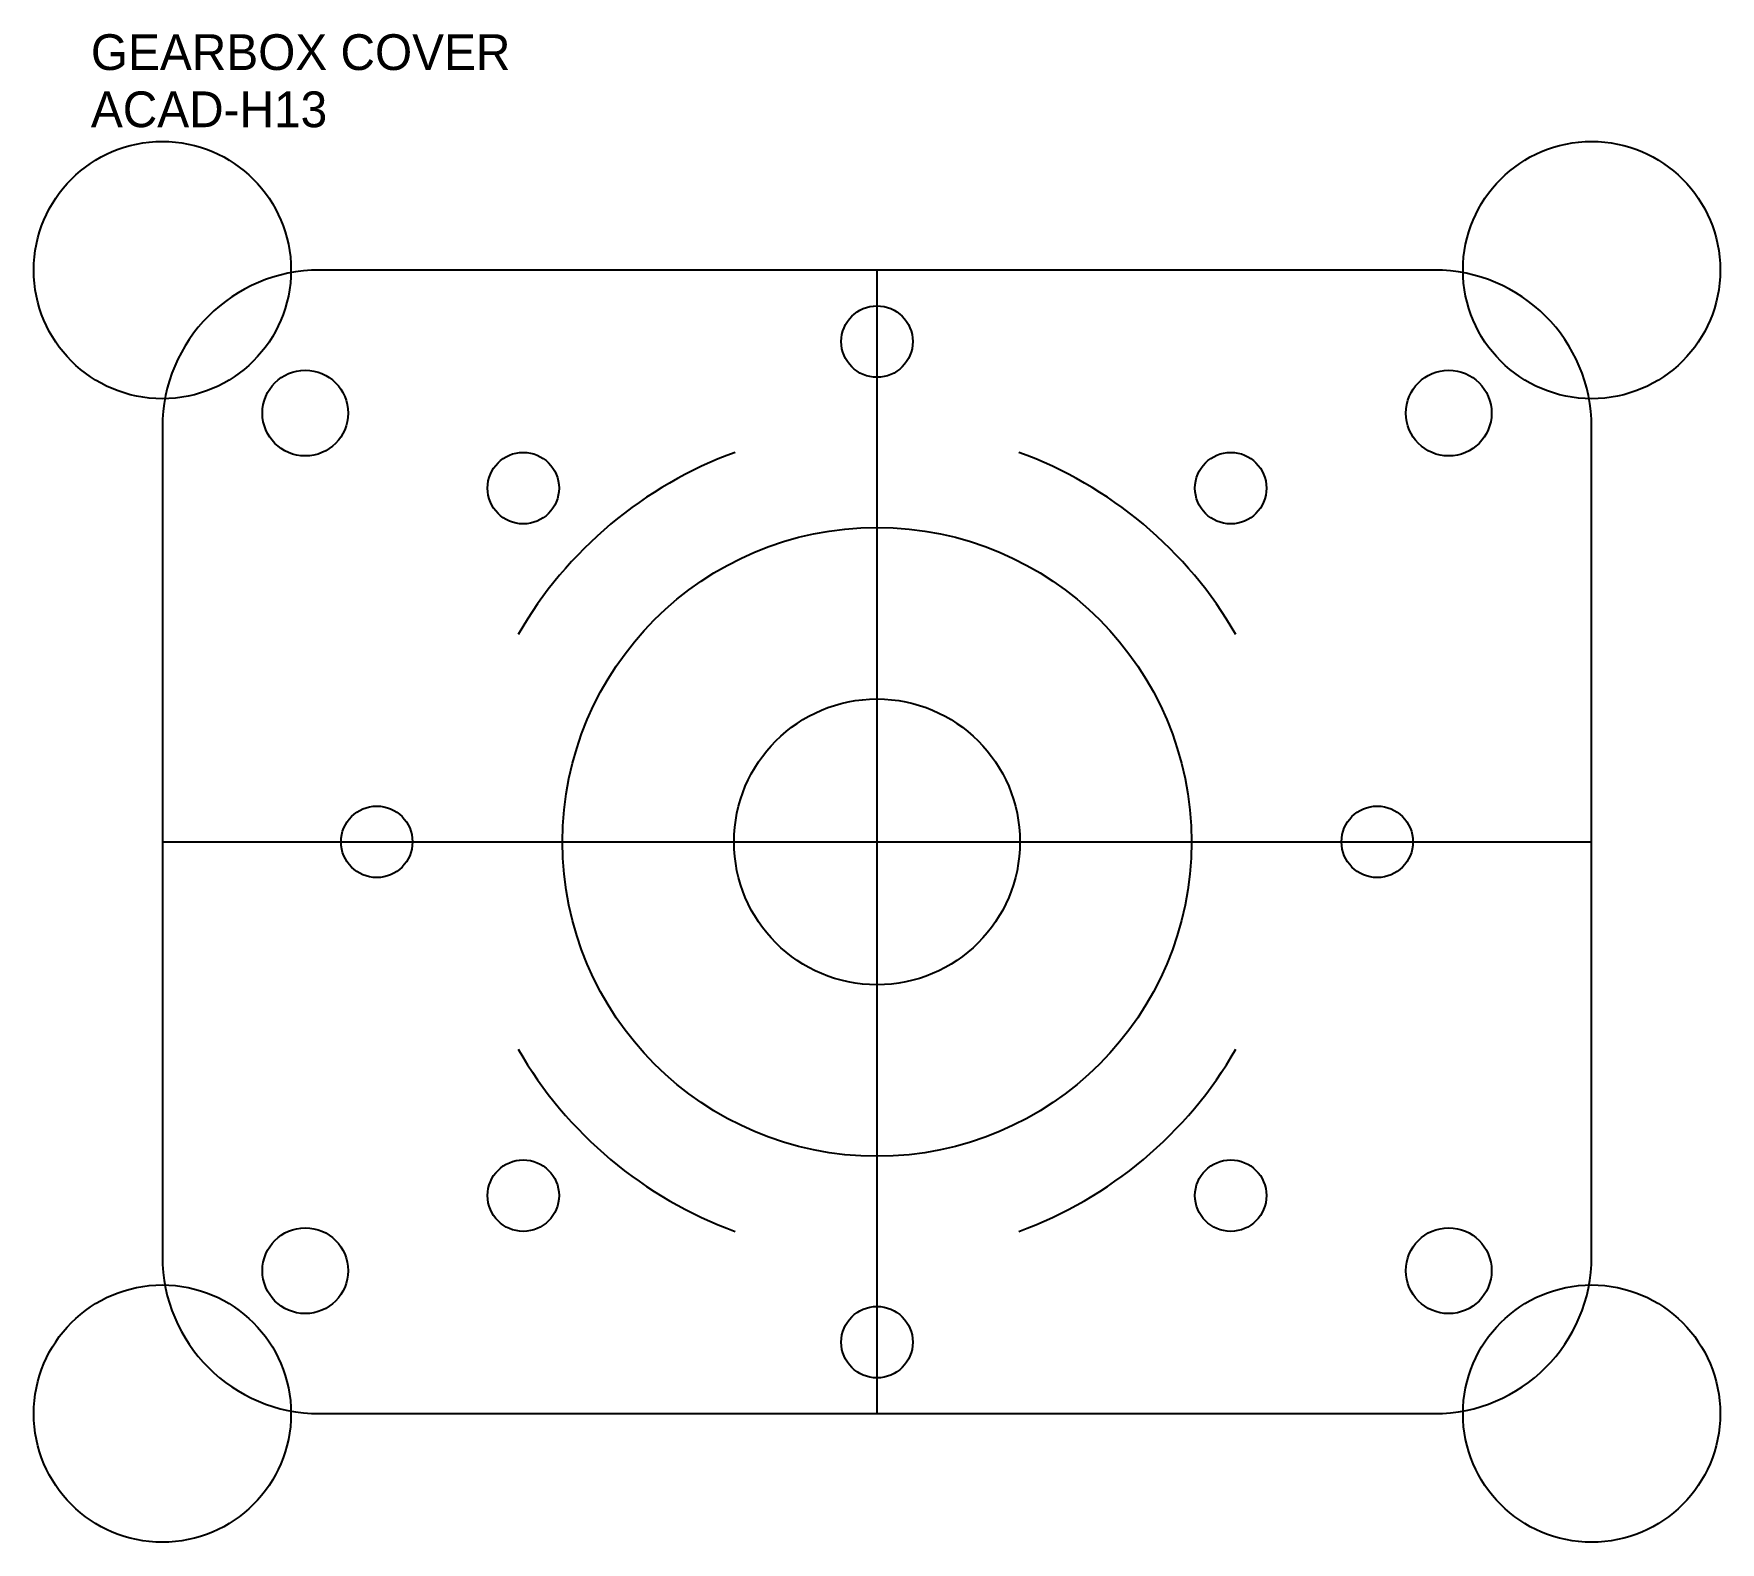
# Model space of a CAD drawing. Header units: millimetres. Extents: x 2 to 238, y 2 to 213.
import ezdxf

# ---------------------------------------------------------------- set-up
doc = ezdxf.new("R2010")
doc.units = ezdxf.units.MM
for name, color, linetype in [('ANNOTATION', 3, 'Continuous'), ('CENTER', 4, 'Continuous'), ('CUTOUT', 1, 'Continuous'), ('HOLE', 2, 'Continuous'), ('OUTLINE', 7, 'Continuous'), ('RIB', 6, 'Continuous')]:
    doc.layers.add(name, color=color, linetype=linetype)

msp = doc.modelspace()

# ---------------------------------------------------------------- linework, layer by layer
at = {"layer": 'CENTER'}
for p, q in [((120, 20), (120, 180)), ((20, 100), (220, 100))]:
    msp.add_line(p, q, dxfattribs=at)
msp.add_circle((120, 100), 20, dxfattribs=at)
at = {"layer": 'CUTOUT'}
msp.add_circle((120, 100), 44, dxfattribs=at)
at = {"layer": 'HOLE'}
for centre, radius in [((120, 170), 5), ((40, 160), 6), ((200, 160), 6), ((70.503, 149.497), 5), ((169.497, 149.497), 5), ((50, 100), 5), ((190, 100), 5), ((70.503, 50.503), 5), ((169.497, 50.503), 5), ((40, 40), 6), ((200, 40), 6), ((120, 30), 5)]:
    msp.add_circle(centre, radius, dxfattribs=at)
at = {"layer": 'OUTLINE'}
for p, q in [((198, 180), (42, 180)), ((20, 158), (20, 42)), ((220, 42), (220, 158)), ((42, 20), (198, 20))]:
    msp.add_line(p, q, dxfattribs=at)
for centre in [(20, 180), (220, 180), (20, 20), (220, 20)]:
    msp.add_circle(centre, 18, dxfattribs=at)
for centre, start, end in [((42, 158), 90, 180), ((198, 158), 0, 90), ((42, 42), 180, 270), ((198, 42), 270, 0)]:
    msp.add_arc(centre, 22, start, end, dxfattribs=at)
at = {"layer": 'RIB'}
for start, end in [(110, 150), (30, 70), (210, 250), (290, 330)]:
    msp.add_arc((120, 100), 58, start, end, dxfattribs=at)

# ---------------------------------------------------------------- texts
at = {"layer": 'ANNOTATION'}
for s, p in [('GEARBOX COVER', (10, 208)), ('ACAD-H13', (10, 200))]:
    msp.add_text(s, height=5, dxfattribs=at).set_placement(p)

doc.saveas('drawing.dxf')
